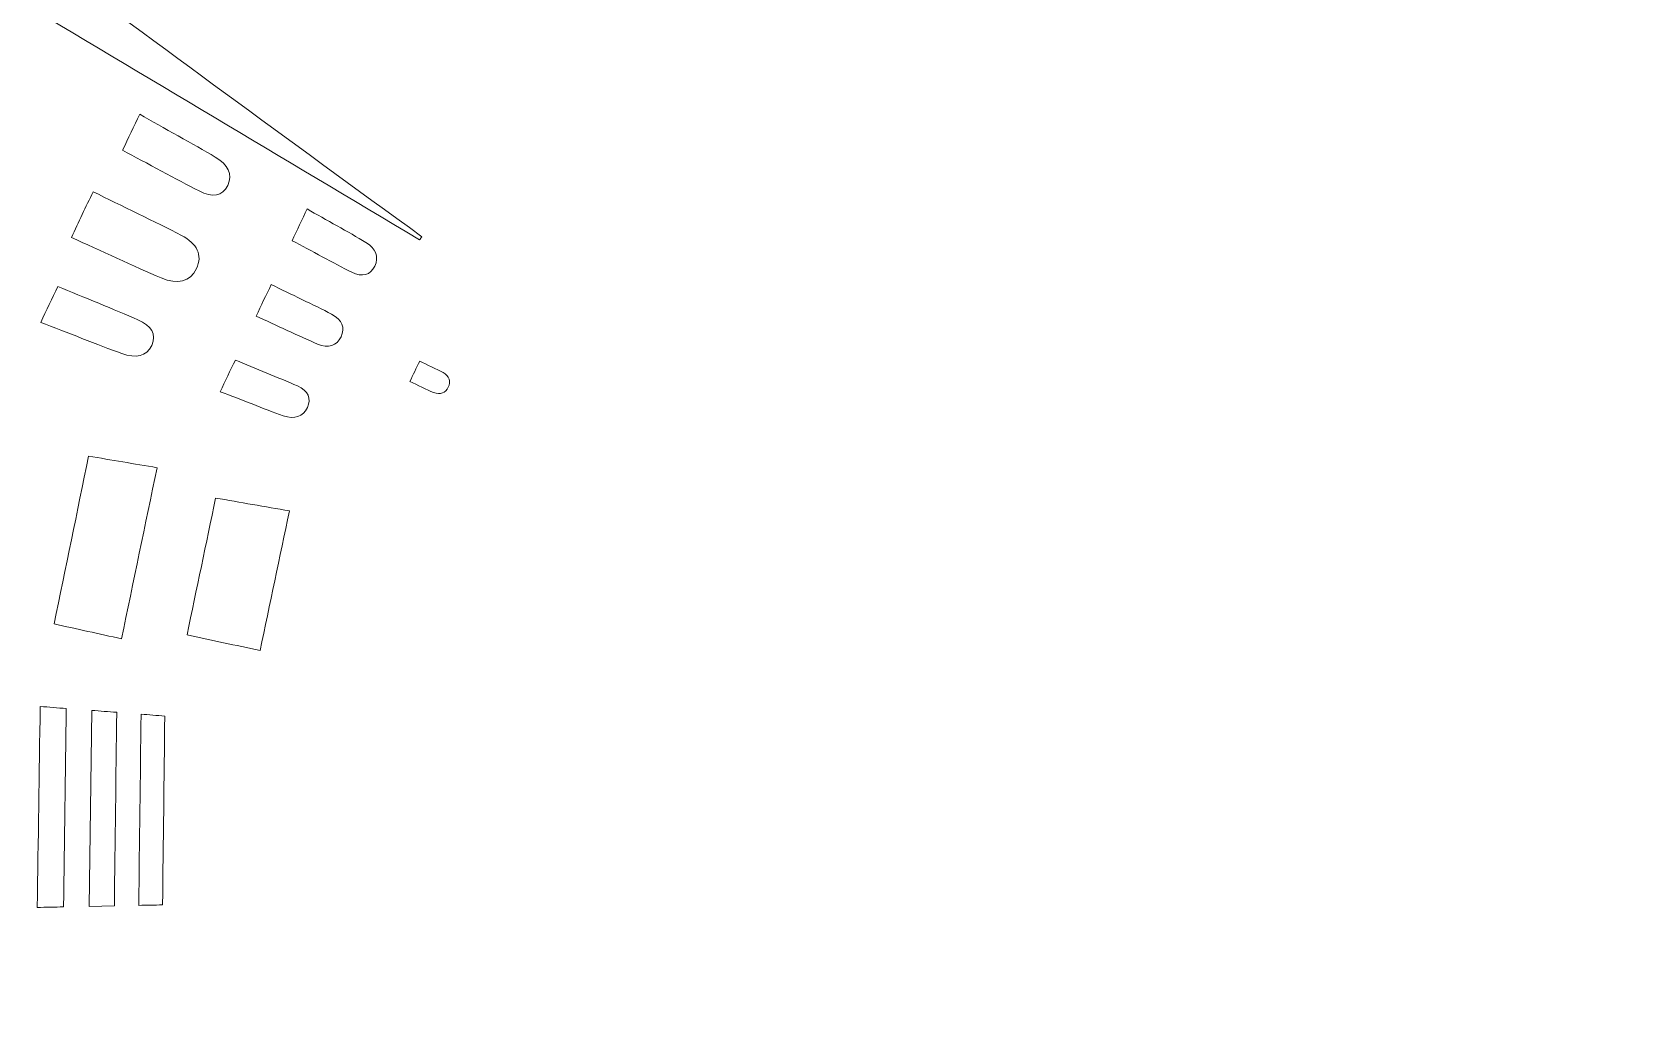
# Model space of a CAD drawing. Header units: millimetres. Extents: x -751 to 1411, y -446 to 1681.
# Drawn here: x -492.7 to -225.6, y 149.6 to 313.3 of the extents above; entities that cross this region are included whole.
import ezdxf

# ---------------------------------------------------------------- set-up
doc = ezdxf.new("R2010")
doc.units = ezdxf.units.MM
doc.header["$MEASUREMENT"] = 0
doc.layers.add('Layer 6', color=7, linetype='Continuous')

msp = doc.modelspace()

# ---------------------------------------------------------------- linework, layer by layer
at = {"layer": 'Layer 6', "lineweight": 0}
for points, knots in [([(-198.52, 551.4), (-477.55, 551.4), (-697.08, 331.88), (-697.08, 52.85), (-697.08, -226.18), (-477.55, -445.71), (-198.52, -445.71), (80.51, -445.71), (300.03, -226.18), (300.03, 52.85), (300.03, 331.88), (80.51, 551.4), (-198.52, 551.4)], [0, 0, 0, 0, 1, 1, 1, 2, 2, 2, 3, 3, 3, 4, 4, 4, 4]), ([(-555.74, 372.5), (-512.11, 341.49), (-472.29, 311.54), (-427.32, 278.95), (-427.45, 278.77), (-427.57, 278.59), (-427.7, 278.42), (-473.65, 305.82), (-519.6, 333.23), (-565.55, 360.63), (-564.08, 362.38), (-557.23, 370.77), (-555.74, 372.5)], [0, 0, 0, 0, 1, 1, 1, 2, 2, 2, 3, 3, 3, 4, 4, 4, 4]), ([(-477.49, 293.43), (-476.57, 295.47), (-475.61, 297.48), (-474.61, 299.49), (-470.69, 297.2), (-465.58, 294.46), (-461.95, 292.29), (-459.82, 291.01), (-458.97, 289.41), (-459.86, 287.56), (-460.75, 285.7), (-462.45, 285.51), (-464.65, 286.62), (-468.4, 288.5), (-473.48, 291.35), (-477.49, 293.43)], [0, 0, 0, 0, 1, 1, 1, 2, 2, 2, 3, 3, 3, 4, 4, 4, 5, 5, 5, 5]), ([(-486.08, 278.81), (-484.9, 281.4), (-483.69, 283.95), (-482.42, 286.5), (-477.83, 284.16), (-471.88, 281.41), (-467.63, 279.17), (-465.01, 277.79), (-464.04, 275.87), (-465.11, 273.61), (-466.18, 271.35), (-468.3, 270.89), (-471.02, 272.03), (-475.45, 273.89), (-481.36, 276.75), (-486.08, 278.81)], [0, 0, 0, 0, 1, 1, 1, 2, 2, 2, 3, 3, 3, 4, 4, 4, 5, 5, 5, 5]), ([(-449.07, 278.28), (-448.25, 280.07), (-447.41, 281.83), (-446.54, 283.6), (-443.46, 281.79), (-439.59, 279.74), (-436.71, 278), (-435.01, 276.97), (-434.49, 275.54), (-435.22, 274.02), (-435.94, 272.51), (-437.32, 272.12), (-439.09, 273), (-442.09, 274.48), (-445.91, 276.65), (-449.07, 278.28)], [0, 0, 0, 0, 1, 1, 1, 2, 2, 2, 3, 3, 3, 4, 4, 4, 5, 5, 5, 5]), ([(-472.62, 260.74), (-473.5, 258.88), (-475.28, 258.53), (-477.61, 259.36), (-481.59, 260.79), (-486.95, 262.99), (-491.21, 264.57), (-490.28, 266.61), (-489.33, 268.61), (-488.33, 270.62), (-484.18, 268.84), (-478.75, 266.72), (-474.92, 265.03), (-472.67, 264.03), (-471.74, 262.59), (-472.62, 260.74)], [0, 0, 0, 0, 1, 1, 1, 2, 2, 2, 3, 3, 3, 4, 4, 4, 5, 5, 5, 5]), ([(-455.1, 265.62), (-454.27, 267.41), (-453.44, 269.17), (-452.57, 270.94), (-449.4, 269.33), (-445.41, 267.52), (-442.45, 265.96), (-440.69, 265.04), (-440.15, 263.67), (-440.87, 262.16), (-441.59, 260.64), (-443, 260.19), (-444.83, 260.96), (-447.91, 262.27), (-451.84, 264.19), (-455.1, 265.62)], [0, 0, 0, 0, 1, 1, 1, 2, 2, 2, 3, 3, 3, 4, 4, 4, 5, 5, 5, 5]), ([(-458.59, 258.28), (-455.33, 256.87), (-451.23, 255.3), (-448.18, 253.93), (-446.37, 253.12), (-445.8, 251.81), (-446.52, 250.3), (-447.24, 248.78), (-448.68, 248.27), (-450.56, 248.94), (-453.73, 250.05), (-457.77, 251.74), (-461.12, 252.97), (-460.3, 254.76), (-459.46, 256.52), (-458.59, 258.28)], [0, 0, 0, 0, 1, 1, 1, 2, 2, 2, 3, 3, 3, 4, 4, 4, 5, 5, 5, 5]), ([(-423.77, 256.18), (-422.71, 255.59), (-422.43, 254.68), (-422.89, 253.72), (-423.35, 252.76), (-424.23, 252.39), (-425.36, 252.84), (-426.49, 253.29), (-428.12, 254.13), (-429.33, 254.65), (-428.8, 255.81), (-428.25, 256.95), (-427.69, 258.1), (-426.52, 257.49), (-424.83, 256.76), (-423.77, 256.18)], [0, 0, 0, 0, 1, 1, 1, 2, 2, 2, 3, 3, 3, 4, 4, 4, 5, 5, 5, 5]), ([(-488.98, 214.05), (-487.05, 223.42), (-485.12, 232.8), (-483.19, 242.17), (-479.37, 241.52), (-475.55, 240.88), (-471.72, 240.23), (-473.71, 230.67), (-475.69, 221.1), (-477.67, 211.54), (-481.44, 212.38), (-485.21, 213.21), (-488.98, 214.05)], [0, 0, 0, 0, 1, 1, 1, 2, 2, 2, 3, 3, 3, 4, 4, 4, 4]), ([(-466.69, 212.22), (-465.09, 219.86), (-463.49, 227.5), (-461.9, 235.14), (-457.77, 234.42), (-453.65, 233.7), (-449.52, 232.98), (-451.17, 225.17), (-452.81, 217.37), (-454.45, 209.57), (-458.53, 210.45), (-462.61, 211.33), (-466.69, 212.22)], [0, 0, 0, 0, 1, 1, 1, 2, 2, 2, 3, 3, 3, 4, 4, 4, 4]), ([(-491.8, 166.51), (-491.64, 177.74), (-491.48, 188.97), (-491.31, 200.2), (-489.85, 200.09), (-488.39, 199.97), (-486.93, 199.86), (-487.08, 188.77), (-487.23, 177.68), (-487.39, 166.6), (-488.86, 166.57), (-490.33, 166.54), (-491.8, 166.51)], [0, 0, 0, 0, 1, 1, 1, 2, 2, 2, 3, 3, 3, 4, 4, 4, 4]), ([(-483.08, 166.68), (-483.08, 166.68), (-482.65, 199.54), (-482.65, 199.54), (-481.26, 199.43), (-479.87, 199.32), (-478.48, 199.22), (-478.61, 188.4), (-478.75, 177.59), (-478.88, 166.77), (-478.88, 166.77), (-483.08, 166.68), (-483.08, 166.68)], [0, 0, 0, 0, 1, 1, 1, 2, 2, 2, 3, 3, 3, 4, 4, 4, 4]), ([(-474.79, 166.86), (-474.66, 177.54), (-474.53, 188.22), (-474.4, 198.91), (-473.08, 198.8), (-471.76, 198.7), (-470.43, 198.6), (-470.55, 188.05), (-470.67, 177.49), (-470.79, 166.94), (-472.12, 166.91), (-473.45, 166.88), (-474.79, 166.86)], [0, 0, 0, 0, 1, 1, 1, 2, 2, 2, 3, 3, 3, 4, 4, 4, 4])]:
    msp.add_open_spline(points, degree=3, knots=knots, dxfattribs=at)

doc.saveas('drawing.dxf')
